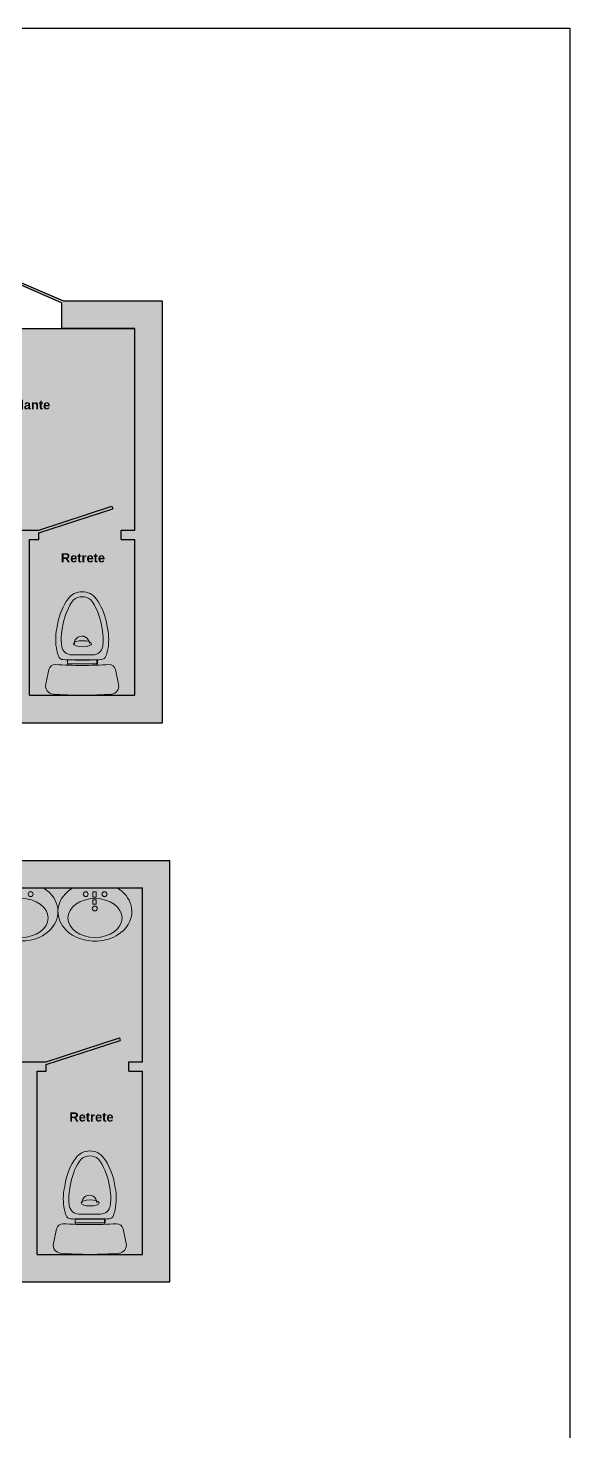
# Model space of a CAD drawing. Header units: millimetres. Extents: x 145 to 60311, y -8355 to 8851.
# Drawn here: x 380.69 to 383.06, y 468.91 to 475.04 of the extents above; entities that cross this region are included whole.
import ezdxf

# ---------------------------------------------------------------- set-up
doc = ezdxf.new("R2010")
doc.units = ezdxf.units.MM
doc.layers.add('WC', color=7, linetype='Continuous')

msp = doc.modelspace()

# ---------------------------------------------------------------- hatches: boundary and pattern name
for color, points in [(0, [(381.2779963251378, 473.8442139871149), (380.8478319920978, 473.8442139871149), (380.643854766553, 473.9319015382061), (380.6379963251384, 473.9242641294295), (380.8379963251355, 473.837322018444), (380.8379963251355, 473.7242139871159), (381.1579963251352, 473.7242139871159), (381.1579963251352, 472.8442139871149), (381.0979963251375, 472.8442139871149), (381.0979963251375, 472.8042139871141), (381.1579963251352, 472.8042139871141), (381.1579963251352, 472.1242139871138), (380.697996325136, 472.1242139871138), (380.697996325136, 472.8042139871141), (380.7379963251369, 472.8042139871141), (380.7379963251369, 472.8328089274146), (381.0612058773404, 472.9373374810602), (381.0574743075267, 472.9487425407606), (380.7379963251369, 472.8442139871149), (380.6179963251416, 472.8442139871149), (380.6179963251343, 472.8042139871141), (380.6579963251352, 472.8042139871141), (380.6579963251352, 472.1242139871138), (380.2379963251369, 472.1242139871138), (380.2379963251369, 472.8042139871141), (380.2979963251419, 472.8042139871141), (380.2979963251419, 472.8328089274146), (380.6212058773381, 472.9373374810602), (380.6174743075244, 472.9487425407606), (380.2979963251419, 472.8442139871149), (380.197996325136, 472.8442139871149), (380.197996325136, 472.6042139871133), (380.1379963251384, 472.6042139871133), (380.1379963251384, 472.5642139871161), (380.197996325136, 472.5642139871161), (380.197996325136, 472.1242139871138), (379.7779963251378, 472.1242139871138), (379.7779963251378, 472.5642139871161), (379.8179963251387, 472.5642139871161), (379.8179963251387, 472.5929374551415), (380.1403471677986, 472.708750599646), (380.1362435320189, 472.7200271316178), (379.8179963251387, 472.6042139871133), (379.697996325136, 472.6042139871133), (379.697996325136, 472.5642139871161), (379.7379963251369, 472.5642139871161), (379.7379963251369, 472.1242139871138), (379.3379963251355, 472.1242139871138), (379.3379963251355, 472.5642139871161), (379.3779963251363, 472.5642139871161), (379.3779963251363, 472.5929428444579), (379.6990683328258, 472.7087559889624), (379.6949499176917, 472.7200271316178), (379.3779963251363, 472.6042139871133), (379.2579963251337, 472.6042139871133), (379.2579963251337, 472.5642139871161), (379.2979963251419, 472.5642139871161), (379.2979963251419, 472.1242139871138), (378.8979963251404, 472.1242139871138), (378.8979963251404, 472.5642139871161), (378.9379963251413, 472.5642139871161), (378.9379963251413, 472.5929265254381), (379.2629840149893, 472.708739669939), (379.2589105387233, 472.7200271316178), (378.9379963251413, 472.6042139871133), (378.8179963251387, 472.6042139871133), (378.8179963251387, 472.5642139871161), (378.8579963251395, 472.5642139871161), (378.8579963251395, 472.1242139871138), (378.4379963251413, 472.1242139871138), (378.4379963251413, 472.5642139871161), (378.497996325139, 472.5642139871161), (378.497996325139, 472.5929318135895), (378.8217008805586, 472.7087449580977), (378.8176127806801, 472.7200271316178), (378.497996325139, 472.6042139871133), (378.4379963251413, 472.6042139871133), (378.4379963251413, 473.7242139871159), (380.3979963251404, 473.7242139871159), (380.3979963251404, 473.837322018444), (380.5979963251375, 473.9242641294295), (380.5921583630698, 473.9318748401201), (380.3888929243622, 473.8442139871149), (378.3179963251387, 473.8442139871149), (378.3179963251387, 472.0042139871148), (381.2779963251378, 472.0042139871148)]), (41, [(381.1579963251352, 473.7242139871159), (380.8379963251355, 473.7242139871159), (380.3979963251404, 473.7242139871159), (378.4379963251413, 473.7242139871159), (378.4379963251413, 473.0042139871148), (380.2756299428875, 473.0042139871148, -0.4206830505977614), (380.3818445686629, 472.8716479140348), (380.6174743075244, 472.9487425407606), (380.6212058773381, 472.9373374810602), (380.3796590949714, 472.8592193201766, -0.033016839272278), (380.3751289171996, 472.8442139871149), (380.3332615623367, 472.8442139871149), (380.2979963251419, 472.8328089274146), (380.2979963251419, 472.8042139871141), (380.2379963251369, 472.8042139871141), (380.2379963251369, 472.1242139871138), (380.6579963251352, 472.1242139871138), (380.6579963251352, 472.8042139871141), (380.6179963251416, 472.8042139871141), (380.6179963251416, 472.8442139871149), (380.7379963251369, 472.8442139871149), (381.0574743075267, 472.9487425407606), (381.0612058773404, 472.9373374810602), (380.7379963251369, 472.8328089274146), (380.7379963251369, 472.8042139871141), (380.697996325136, 472.8042139871141), (380.697996325136, 472.1242139871138), (381.1579963251352, 472.1242139871138), (381.1579963251352, 472.8042139871141), (381.0979963251375, 472.8042139871141), (381.0979963251375, 472.8442139871149), (381.1579963251352, 472.8442139871149)]), (0, [(379.551043429703, 471.3964157249429), (379.7510434297001, 471.4833578359285), (379.7452054676396, 471.4909685466228), (379.5419400289247, 471.4033076936139), (378.3510434296986, 471.4033076936139), (378.3510434296986, 469.5633076936138), (381.3110434296977, 469.5633076936138), (381.3110434296977, 471.4033076936139), (380.1208790966557, 471.4033076936139), (379.9169018711109, 471.4909952447051), (379.9110434297036, 471.4833578359285), (380.1110434297007, 471.3964157249429), (380.1110434297007, 471.2833076936149), (381.1910434297024, 471.2833076936149), (381.1910434297024, 470.5233076936129), (381.1310434296975, 470.5233076936129), (381.1310434296975, 470.4833076936156), (381.1910434297024, 470.4833076936156), (381.1910434297024, 469.6833076936164), (380.731043429696, 469.6833076936164), (380.731043429696, 470.4833076936156), (380.7710434296969, 470.4833076936156), (380.7710434296969, 470.5119026339162), (381.0942529819004, 470.6164311875618), (381.0905214120867, 470.6278362472622), (380.7710434296969, 470.5233076936129), (380.6510434297015, 470.5233076936129), (380.6510434297015, 470.4833076936156), (380.6910434297024, 470.4833076936156), (380.6910434297024, 469.6833076936164), (380.2710434296969, 469.6833076936164), (380.2710434296969, 470.4833076936156), (380.3310434297018, 470.4833076936156), (380.3310434297018, 470.5119026339162), (380.654252981898, 470.6164311875618), (380.6505214120843, 470.6278362472622), (380.3310434297018, 470.5233076936129), (380.1710434296983, 470.5233076936129), (380.1710434296983, 470.4833076936156), (380.231043429696, 470.4833076936156), (380.231043429696, 469.6833076936164), (379.8110434296977, 469.6833076936164), (379.8110434296977, 470.1233076936151), (380.0110023418674, 470.1233076936151), (380.0110023418674, 470.1633076936159), (379.7710434296969, 470.1633076936159), (379.7710434296969, 469.6833076936164), (379.3710434296954, 469.6833076936164), (379.3710434296954, 470.1233076936151), (379.5710434296998, 470.1233076936151), (379.5710434296998, 470.1633076936159), (379.3310434297018, 470.1633076936159), (379.3310434297018, 469.6833076936164), (378.9310434297004, 469.6833076936164), (378.9310434297004, 470.1233076936151), (379.1310434296975, 470.1233076936151), (379.1310434296975, 470.1633076936159), (378.8910434296995, 470.1633076936159), (378.8910434296995, 469.6833076936164), (378.4710434297012, 469.6833076936164), (378.4710434297012, 470.1233076936151), (378.6710434296983, 470.1233076936151), (378.6710434296983, 470.1633076936159), (378.4710434297012, 470.1633076936123), (378.4710434297012, 470.4833076936156), (378.5310434296989, 470.4833076936156), (378.5310434296989, 470.5119026339162), (378.5663086668937, 470.5233076936129), (378.5310434296989, 470.5233076936129), (378.4710434297012, 470.5233076936129), (378.4710434297012, 471.2833076936149), (379.551043429703, 471.2833076936149)])]:
    msp.add_hatch(color=color).paths.add_polyline_path(points)
h = msp.add_hatch(color=253)
h.paths.add_polyline_path([(380.8452292208676, 472.4368348912722), (380.8409699133481, 472.4145958635672, 0.049304136055092), (380.8363353439054, 472.3677103115115, 0.0319488046542681), (380.8382868713597, 472.3372000076488, 0.3799726772798302), (380.8815079934211, 472.3002675114549), (380.92790554979, 472.3002675114549), (380.9743031061589, 472.3002675114549, 0.3799726772982292), (381.0175242282276, 472.3372000076524, 0.0319488046523045), (381.0194757556746, 472.3677103115115, 0.0493041360546329), (381.0148411862392, 472.4145958635636), (381.010581878727, 472.4368348912649, 0.109982388236735), (380.9661637093959, 472.5404194426192, 0.3577912466524157), (380.8896473901914, 472.5404194426192, 0.1099823882307956)], flags=0)
edge = h.paths.add_edge_path(flags=0)
edge.add_ellipse((380.9293204652713, 472.3486377352274), major_axis=(-0.03918643731994962, 0), ratio=0.3379209573354606, start_angle=-25.439734442837107, end_angle=222.9054736536354, ccw=False)
edge.add_arc((380.9263202972797, 472.34940751252), 0.03275800245777401, 14.578150970229615, 171.3646869497627, ccw=False)
h.paths.add_polyline_path([(380.8122178195408, 472.3677103115115, 0.0510973257954613), (380.8171938501619, 472.3191457492612, 0.0432849755225251), (380.8245606391938, 472.2945245725969, 0.3194579294517637), (380.8449853239727, 472.2794333529091, 0.0028473796993715), (380.8640097310636, 472.2785991477431), (380.8640097310636, 472.2790504012228), (380.9946311994718, 472.2790504012228), (380.9946311994718, 472.2787094914529, 0.0026335909125677), (381.0122262333753, 472.2795033432449, 0.3019041469404211), (381.0312504603935, 472.2945245725932, 0.0432849755257124), (381.0386172494254, 472.3191457492612, 0.0510973257951103), (381.0435932800465, 472.3677103115115, 0.0493041360587912), (381.0389587106038, 472.4145958635672), (381.0338775871132, 472.4411258207692, 0.1099823882631398), (380.9894594177822, 472.544710372149, 0.2445672543268853), (380.92790554979, 472.5755681132905, 0.2445672543386579), (380.8663516818051, 472.5447103721453, 0.1099823882308223), (380.8219335124813, 472.4411258207983), (380.8168523889835, 472.4145958635672, 0.0493041360588103)])
h.paths.add_polyline_path([(380.8409699133481, 472.4145958635636), (380.8452292208603, 472.4368348912649, -0.109982388236735), (380.8896473901914, 472.5404194426192, -0.3577912466524157), (380.9661637093959, 472.5404194426192, -0.1099823882324461), (381.010581878727, 472.4368348912685), (381.0148411862392, 472.4145958635636, -0.0493041360546566), (381.0194757556746, 472.3677103115115, -0.0319488046547479), (381.0175242282276, 472.3372000076488, -0.3799726772827523), (380.9743031061589, 472.3002675114549), (380.92790554979, 472.3002675114549), (380.8815079934211, 472.3002675114549, -0.3799726772798302), (380.8382868713597, 472.3372000076488, -0.0319488046542681), (380.8363353439054, 472.3677103115115, -0.0493041360544877)], flags=16)
h.paths.add_polyline_path([(380.9279963251392, 472.1242139871138, 0.0190817546377683), (381.0554728822826, 472.1290807119258, 0.4536746179474084), (381.0868500687357, 472.1716969028857), (381.0736138131761, 472.2359390937636, 0.335581522356478), (381.0452351649583, 472.2581691905361, -0.0175463273709266), (380.9279963251392, 472.2540537013592, -0.0175463273709198), (380.8107574853202, 472.2581691905361, 0.3355815223567323), (380.7823788370952, 472.2359390937636), (380.7691425815428, 472.1716969028857, 0.4536746179544404), (380.8005197679959, 472.1290807119258, 0.0190817546376454)])
h.paths.add_polyline_path([(380.9924955133465, 472.2616535655761), (380.9924955133465, 472.2786257702173, -0.0096604957949706), (380.9279055496008, 472.2773841029702, -0.0095566178808069), (380.8640097310636, 472.2785991477431), (380.8640097310636, 472.2616535655761)])
h.paths.add_polyline_path([(380.9924955133465, 472.2552982554407), (380.9924955133465, 472.2616535655761), (380.863497136932, 472.2616535655761), (380.863497136932, 472.2552982554407, 0.0096469296248816), (380.9279963251392, 472.2540537013592, 0.009646929624882)])
h = msp.add_hatch(color=41)
h.dxf.hatch_style = 2
h.paths.add_polyline_path([(379.7305214120861, 470.6278362472622), (379.7342529818998, 470.6164311875618), (379.4463086668984, 470.5233076936129), (379.8510434296986, 470.5233076936129), (380.1705214120884, 470.6278362472622), (380.1742529818948, 470.6164311875618), (379.8863086668935, 470.5233076936129), (380.3310434297018, 470.5233076936129), (380.6505214120843, 470.6278362472622), (380.654252981898, 470.6164311875618), (380.3310434297018, 470.5119026339162), (380.3310434297018, 470.4833076936156), (380.2710434296969, 470.4833076936156), (380.2710434296969, 469.6833076936164), (380.6910434297024, 469.6833076936164), (380.6910434297024, 470.4833076936156), (380.6510434297015, 470.4833076936156), (380.6510434297015, 470.5233076936129), (380.7710434296969, 470.5233076936129), (381.0905214120867, 470.6278362472622), (381.0942529819004, 470.6164311875618), (380.7710434296969, 470.5119026339162), (380.7710434296969, 470.4833076936156), (380.731043429696, 470.4833076936156), (380.731043429696, 469.6833076936164), (381.1910434297024, 469.6833076936164), (381.1910434297024, 470.4833076936156), (381.1310434296975, 470.4833076936156), (381.1310434296975, 470.5233076936129), (381.1910434297024, 470.5233076936129), (381.1910434297024, 471.2833076936149), (380.1110434297007, 471.2833076936149), (379.551043429703, 471.2833076936149), (378.4710434297012, 471.2833076936149), (378.4710434297012, 470.5233076936129), (378.5310434296989, 470.5233076936129), (378.8505214120814, 470.6278362472622), (378.8542529818951, 470.6164311875618), (378.5663086668937, 470.5233076936129), (378.9710434297012, 470.5233076936129), (379.2905214120838, 470.6278362472622), (379.2942529818974, 470.6164311875618), (379.0063086668961, 470.5233076936129), (379.4110434297036, 470.5233076936129)])
h = msp.add_hatch(color=253)
edge = h.paths.add_edge_path()
edge.add_spline(control_points=[(380.5646664542146, 471.2833076936149), (380.5554869973785, 471.2779305287913), (380.5469038329975, 471.2716914886587), (380.5162898398048, 471.2437491582059), (380.5006467804487, 471.2144117584539), (380.4985070725961, 471.1521239769972), (380.5122781347163, 471.1216583436617), (380.5678376291689, 471.0654093394332), (380.6194710996933, 471.0490704875156), (380.7036611060103, 471.0526886774023), (380.7371127993465, 471.0625210779617), (380.791782856817, 471.0986581844481), (380.8132456809617, 471.1258898563574), (380.8267433729343, 471.1899041348297), (380.8170487132011, 471.2243981673637), (380.7858402851271, 471.263184668911), (380.7723005078587, 471.2744193085164), (380.7571222500846, 471.2833076936367)], knot_values=[5.391687884495953, 5.391687884495953, 5.391687884495953, 5.391687884495953, 5.611618814430226, 5.611618814430226, 6.258107112948303, 6.258107112948303, 6.904595411466378, 6.904595411466378, 7.913003169215101, 7.913003169215101, 8.59293771587199, 8.59293771587199, 9.272872262528876, 9.272872262528876, 9.952806809185766, 9.952806809185766, 10.31610371212888, 10.31610371212888, 10.31610371212888, 10.31610371212888], weights=[1, 1, 1, 1, 1, 1, 1, 1, 1, 1, 1, 1, 1, 1, 1, 1, 1, 1], degree=3, periodic=0)
edge.add_line((380.7571222500846, 471.2833076936367), (380.5646664542073, 471.2833076936149))
edge = h.paths.add_edge_path(flags=16)
edge.add_ellipse((380.6612404039406, 471.1518782291387), major_axis=(-0.1180489581447546, 2.273736000000001e-13), ratio=0.7207207179931079, start_angle=-7.958078640513122e-13, end_angle=360, ccw=False)
h.paths.add_polyline_path([(380.6920820242813, 471.2559857679917, -1), (380.7133521055366, 471.2559857679917, -1)], flags=16)
h.paths.add_polyline_path([(380.6708119410832, 471.1933087813813, -1), (380.6495418598279, 471.1933087813813, -1)], flags=0)
h.paths.add_polyline_path([(380.6665579252222, 471.2124305734469), (380.6516688667907, 471.2124305734469), (380.6516688667907, 471.2315523655197), (380.6665579252222, 471.2315523655197)], flags=0)
h.paths.add_polyline_path([(380.6665579252222, 471.2421755842552), (380.6516688667907, 471.2421755842552), (380.6516688667907, 471.2655466640244), (380.6665579252222, 471.2655466640244)], flags=16)
h.paths.add_polyline_path([(380.6101922067901, 471.2559857679917, -1), (380.6314622880454, 471.2559857679917, -1)], flags=16)
h = msp.add_hatch(color=253)
h.paths.add_polyline_path([(380.7133521055366, 471.2559857679917, 1), (380.6920820242813, 471.2559857679917, 1)])
h.paths.add_polyline_path([(380.6516688667907, 471.2655466640244), (380.6516688667907, 471.2421755842552), (380.6665579252222, 471.2421755842552), (380.6665579252222, 471.2655466640244)])
h.paths.add_polyline_path([(380.6101922067901, 471.2559857679917, 1), (380.6314622880454, 471.2559857679917, 1)])
h = msp.add_hatch(color=253)
edge = h.paths.add_edge_path()
edge.add_spline(control_points=[(380.8872312492895, 471.2831194777245), (380.8780517924533, 471.2777423128973), (380.8694686280724, 471.2715032727683), (380.8388546348724, 471.2435609423155), (380.8232115755236, 471.2142235425636), (380.821071867671, 471.1519357611032), (380.8348429297912, 471.1214701277677), (380.8904024242438, 471.0652211235429), (380.9420358947682, 471.0488822716252), (381.0262259010779, 471.052500461512), (381.0596775944214, 471.0623328620713), (381.1143476518846, 471.0984699685578), (381.1358104760366, 471.1257016404634), (381.1493081680092, 471.1897159189393), (381.1396135082759, 471.2242099514697), (381.1084050802019, 471.2629964530206), (381.0948653029336, 471.274231092626), (381.0796870451595, 471.2831194777464)], knot_values=[5.391687884495953, 5.391687884495953, 5.391687884495953, 5.391687884495953, 5.611618814430226, 5.611618814430226, 6.258107112948303, 6.258107112948303, 6.904595411466378, 6.904595411466378, 7.913003169215101, 7.913003169215101, 8.59293771587199, 8.59293771587199, 9.272872262528876, 9.272872262528876, 9.952806809185766, 9.952806809185766, 10.31610371212888, 10.31610371212888, 10.31610371212888, 10.31610371212888], weights=[1, 1, 1, 1, 1, 1, 1, 1, 1, 1, 1, 1, 1, 1, 1, 1, 1, 1], degree=3, periodic=0)
edge.add_line((381.0796870451595, 471.2831194777464), (380.8872312492822, 471.2831194777245))
h.paths.add_polyline_path([(381.0146468193561, 471.2557975520976, -1), (381.0359169006115, 471.2557975520976, -1)], flags=0)
edge = h.paths.add_edge_path(flags=16)
edge.add_ellipse((380.9838051990155, 471.1516900132483), major_axis=(-0.1180489581445727, 2.273736000000002e-13), ratio=0.7207207179942186, start_angle=-7.958078640513122e-13, end_angle=360, ccw=False)
h.paths.add_polyline_path([(380.9891227202897, 471.2419873683612), (380.9742336618656, 471.2419873683612), (380.9742336618656, 471.2653584481341), (380.9891227202897, 471.2653584481341)], flags=16)
h.paths.add_polyline_path([(380.9891227202897, 471.2313641496294), (380.9891227202897, 471.2122423575565), (380.9742336618656, 471.2122423575565), (380.9742336618656, 471.2313641496257)], flags=0)
h.paths.add_polyline_path([(380.9933767361581, 471.1931205654873, -1), (380.9721066548955, 471.1931205654873, -1)], flags=0)
h.paths.add_polyline_path([(380.932757001865, 471.2557975520976, -1), (380.9540270831203, 471.2557975520976, -1)], flags=16)
edge = h.paths.add_edge_path(flags=0)
edge.add_ellipse((380.9838051990155, 471.1516900132483), major_axis=(-0.1180489581445727, 2.273736000000002e-13), ratio=0.7207207179942186, start_angle=-7.958078640513122e-13, end_angle=360, ccw=False)
h.paths.add_polyline_path([(381.0146468193561, 471.2557975520976, 1), (381.0359169006115, 471.2557975520976, 1)], flags=16)
h.paths.add_polyline_path([(380.9891227202897, 471.2653584481341), (380.9742336618656, 471.2653584481341), (380.9742336618656, 471.2419873683612), (380.9891227202897, 471.2419873683612)], flags=0)
h.paths.add_polyline_path([(380.9540270831203, 471.2557975520976, 1), (380.932757001865, 471.2557975520976, 1)], flags=0)
h = msp.add_hatch(color=253)
edge = h.paths.add_edge_path()
edge.add_ellipse((380.6612404039406, 471.1518782291387), major_axis=(-0.1180489581447546, 2.273736000000001e-13), ratio=0.7207207179931079, start_angle=-7.958078640513122e-13, end_angle=360, ccw=False)
h.paths.add_polyline_path([(380.6495418598279, 471.1933087813813, -1), (380.6708119410832, 471.1933087813813, -1)], flags=16)
h.paths.add_polyline_path([(380.6665579252222, 471.2124305734469), (380.6516688667907, 471.2124305734469), (380.6516688667907, 471.2315523655197), (380.6665579252222, 471.2315523655197)], flags=16)
h = msp.add_hatch(color=253)
h.paths.add_polyline_path([(380.8782763254276, 469.9959285977711), (380.874017017908, 469.9736895700662, 0.049304136055092), (380.8693824484726, 469.9268040180104, 0.0319488046542681), (380.8713339759197, 469.8962937141478, 0.3799726772798302), (380.9145550979811, 469.8593612179538), (380.96095265435, 469.8593612179538), (381.0073502107261, 469.8593612179538, 0.3799726772982292), (381.0505713327875, 469.8962937141514, 0.0319488046523045), (381.0525228602419, 469.9268040180104, 0.0493041360546329), (381.0478882907992, 469.9736895700626), (381.0436289832869, 469.9959285977675, 0.109982388236735), (380.9992108139559, 470.0995131491181, 0.3577912466524157), (380.9226944947513, 470.0995131491181, 0.1099823882307956)], flags=0)
edge = h.paths.add_edge_path(flags=0)
edge.add_ellipse((380.9623675698313, 469.90773144173), major_axis=(-0.03918643731976772, 0), ratio=0.3379209573370292, start_angle=-25.439734442833696, end_angle=222.9054736536386, ccw=False)
edge.add_arc((380.9593674018397, 469.9085012190189), 0.03275800245777401, 14.578150970229615, 171.3646869497627, ccw=False)
h.paths.add_polyline_path([(380.8452649241081, 469.9268040180104, 0.0510973257954613), (380.8502409547218, 469.8782394557638, 0.0432849755225251), (380.8576077437538, 469.8536182790958, 0.3194579294517637), (380.8780324285253, 469.8385270594081, 0.0028473796993715), (380.8970568356235, 469.8376928542421), (380.8970568356235, 469.8381441077217), (381.027678304039, 469.8381441077217), (381.027678304039, 469.8378031979519, 0.0026335909125677), (381.0452733379352, 469.8385970497438, 0.3019041469404211), (381.0642975649534, 469.8536182790958, 0.0432849755257124), (381.0716643539854, 469.8782394557638, 0.0510973257951103), (381.0766403846064, 469.9268040180104, 0.0493041360587912), (381.0720058151637, 469.9736895700698), (381.0669246916732, 470.0002195272682, 0.1099823882631398), (381.0225065223422, 470.103804078648, 0.2445672543268853), (380.96095265435, 470.1346618197895, 0.2445672543386579), (380.8993987863651, 470.1038040786443, 0.1099823882308223), (380.8549806170413, 470.0002195272973), (380.8498994935435, 469.9736895700698, 0.0493041360588103)])
h.paths.add_polyline_path([(380.874017017908, 469.9736895700626), (380.8782763254276, 469.9959285977675, -0.109982388236735), (380.9226944947513, 470.0995131491181, -0.3577912466524157), (380.9992108139559, 470.0995131491181, -0.1099823882324461), (381.0436289832796, 469.9959285977675), (381.0478882907992, 469.9736895700626, -0.0493041360546566), (381.0525228602419, 469.9268040180104, -0.0319488046547479), (381.0505713327875, 469.8962937141478, -0.3799726772827523), (381.0073502107261, 469.8593612179538), (380.96095265435, 469.8593612179538), (380.9145550979811, 469.8593612179538, -0.3799726772798302), (380.8713339759197, 469.8962937141478, -0.0319488046542681), (380.8693824484726, 469.9268040180104, -0.0493041360544877)], flags=16)
h.paths.add_polyline_path([(380.9610434296992, 469.6833076936164, 0.0190817546377683), (381.0885199868426, 469.6881744184248, 0.4536746179474084), (381.1198971732956, 469.7307906093847), (381.106660917736, 469.7950328002626, 0.335581522356478), (381.0782822695182, 469.8172628970387, -0.0175463273709266), (380.9610434296992, 469.8131474078582, -0.0175463273709198), (380.8438045898802, 469.8172628970387, 0.3355815223567323), (380.8154259416624, 469.7950328002626), (380.8021896861028, 469.7307906093847, 0.4536746179544404), (380.8335668725558, 469.6881744184248, 0.0190817546376454)])
h.paths.add_polyline_path([(381.0255426179065, 469.8207472720751), (381.0255426179065, 469.8377194767199, -0.0096604957949706), (380.9609526541608, 469.8364778094692, -0.0095566178808069), (380.8970568356235, 469.8376928542421), (380.8970568356235, 469.8207472720751)])
h.paths.add_polyline_path([(381.0255426179065, 469.8143919619397), (381.0255426179065, 469.8207472720751), (380.8965442414919, 469.8207472720751), (380.8965442414919, 469.8143919619397, 0.0096469296248816), (380.9610434296992, 469.8131474078582, 0.009646929624882)])

# ---------------------------------------------------------------- linework, layer by layer
at = {"color": 0}
for p, q in [((380.8379963251355, 473.837322018444), (380.6379963251384, 473.9242641294295)), ((380.8478319920978, 473.8442139871149), (380.643854766553, 473.9319015382061)), ((380.8379963251355, 473.837322018444), (380.8379963251355, 473.7242139871159)), ((381.2779963251378, 473.8442139871149), (380.8478319920978, 473.8442139871149)), ((381.2779963251378, 473.8442139871149), (380.8478319920978, 473.8442139871149)), ((381.2779963251378, 472.0042139871148), (381.2779963251378, 473.8442139871149)), ((380.3979963251404, 473.7242139871159), (380.8379963251355, 473.7242139871159)), ((380.8379963251355, 473.7242139871159), (381.1579963251352, 473.7242139871159)), ((381.1579963251352, 473.7242139871159), (380.8379963251355, 473.7242139871159)), ((381.1579963251352, 472.8442139871149), (381.1579963251352, 473.7242139871159)), ((380.7379963251369, 472.8442139871149), (381.0574743075267, 472.9487425407606)), ((380.7379963251369, 472.8328089274146), (381.0612058773404, 472.9373374810639)), ((381.0574743075267, 472.9487425407606), (381.0612058773404, 472.9373374810639)), ((380.6179963251416, 472.8442139871149), (380.7379963251369, 472.8442139871149)), ((381.0979963251375, 472.8042139871141), (381.0979963251375, 472.8442139871149)), ((381.0979963251375, 472.8442139871149), (381.1579963251352, 472.8442139871149)), ((380.697996325136, 472.1242139871138), (380.697996325136, 472.8042139871141)), ((380.697996325136, 472.8042139871141), (380.7379963251369, 472.8042139871141)), ((380.7379963251369, 472.8042139871141), (380.7379963251369, 472.8328089274146)), ((381.0979963251375, 472.8042139871141), (381.1579963251352, 472.8042139871141)), ((381.1579963251352, 472.1242139871138), (381.1579963251352, 472.8042139871141)), ((380.697996325136, 472.1242139871138), (381.1579963251352, 472.1242139871138)), ((378.3179963251387, 472.0042139871148), (381.2779963251378, 472.0042139871148)), ((380.1208790966557, 471.4033076936139), (381.3110434296977, 471.4033076936139)), ((381.3110434296977, 469.5633076936138), (381.3110434296977, 471.4033076936139)), ((380.1110434297007, 471.2833076936149), (381.1910434297024, 471.2833076936149)), ((381.1910434297024, 470.5233076936129), (381.1910434297024, 471.2833076936149)), ((380.7710434296969, 470.5233076936129), (381.0905214120867, 470.6278362472622)), ((380.7710434296969, 470.5119026339162), (381.0942529819004, 470.6164311875618)), ((381.0905214120867, 470.6278362472622), (381.0942529819004, 470.6164311875618)), ((380.6510434297015, 470.5233076936129), (380.7710434296969, 470.5233076936129)), ((380.7710434296969, 470.4833076936156), (380.7710434296969, 470.5119026339162)), ((381.1310434296975, 470.5233076936129), (381.1910434297024, 470.5233076936129)), ((381.1310434296975, 470.4833076936156), (381.1310434296975, 470.5233076936129)), ((380.731043429696, 470.4833076936156), (380.7710434296969, 470.4833076936156)), ((380.731043429696, 469.6833076936164), (380.731043429696, 470.4833076936156)), ((381.1310434296975, 470.4833076936156), (381.1910434297024, 470.4833076936156)), ((381.1910434297024, 469.6833076936164), (381.1910434297024, 470.4833076936156)), ((380.731043429696, 469.6833076936164), (381.1910434297024, 469.6833076936164)), ((378.3510434296986, 469.5633076936138), (381.3110434296977, 469.5633076936138))]:
    msp.add_line(p, q, dxfattribs=at)
msp.add_lwpolyline([(364.0500576083796, 475.0362818239664), (383.0573816175747, 475.0362818239664), (383.0573816175747, 462.3645991688099), (364.0500576083796, 462.3645991688099)], close=True)
at = {"layer": 'WC', "color": 212, "lineweight": 18}
for p, q in [((380.8168523889835, 472.4145958635636), (380.8219335124813, 472.4411258207983)), ((381.033877587106, 472.4411258207983), (381.0389587106038, 472.4145958635636)), ((380.863497136932, 472.2552982554407), (380.863497136932, 472.2786028195369)), ((380.9924955133465, 472.2552982554407), (380.9924955133465, 472.2786028195369)), ((380.8498994935435, 469.9736895700626), (380.8549806170413, 470.0002195272973)), ((381.0669246916659, 470.0002195272973), (381.0720058151637, 469.9736895700626)), ((380.8965442414919, 469.8143919619397), (380.8965442414919, 469.8376965260359)), ((381.0255426179065, 469.8143919619397), (381.0255426179065, 469.8376965260359))]:
    msp.add_line(p, q, dxfattribs=at)
for points in [[(380.9661637093959, 472.5404194426192, 0.3577912466524158), (380.8896473901914, 472.5404194426192, 0.1099823882341056), (380.8452292208676, 472.4368348912685), (380.8409699133481, 472.4145958635636, 0.0493041360545353), (380.8363353439054, 472.3677103115115, 0.0319488046544122), (380.8382868713597, 472.3372000076488, 0.3799726772801196), (380.8815079934211, 472.3002675114549), (380.92790554979, 472.3002675114549), (380.9743031061662, 472.3002675114549, 0.3799726772801196), (381.0175242282276, 472.3372000076488, 0.0319488046544122), (381.0194757556746, 472.3677103115115, 0.0493041360545353), (381.0148411862392, 472.4145958635636), (381.010581878727, 472.4368348912685, 0.1099823882341056)], [(380.8005197679959, 472.1290807119258, 0.0190817546376522), (380.9279963251392, 472.1242139871138, 0.0190817546376522), (381.0554728822826, 472.1290807119258, 0.4536746179535499), (381.0868500687357, 472.1716969028857), (381.0736138131761, 472.2359390937636, 0.3355815223560603), (381.0452351649583, 472.2581691905361, -0.0175463273709334), (380.9279963251392, 472.2540537013592, -0.0175463273709334), (380.8107574853202, 472.2581691905361, 0.3355815223560604), (380.7823788370952, 472.2359390937636), (380.7691425815428, 472.1716969028857, 0.4536746179535498)], [(380.9992108139559, 470.0995131491181, 0.3577912466524158), (380.9226944947513, 470.0995131491181, 0.1099823882341056), (380.8782763254276, 469.9959285977675), (380.874017017908, 469.9736895700626, 0.0493041360545353), (380.8693824484726, 469.9268040180104, 0.0319488046544122), (380.8713339759197, 469.8962937141478, 0.3799726772801196), (380.9145550979811, 469.8593612179538), (380.96095265435, 469.8593612179538), (381.0073502107261, 469.8593612179538, 0.3799726772801196), (381.0505713327875, 469.8962937141478, 0.0319488046544122), (381.0525228602419, 469.9268040180104, 0.0493041360545353), (381.0478882907992, 469.9736895700626), (381.0436289832796, 469.9959285977675, 0.1099823882341056)], [(380.8335668725558, 469.6881744184248, 0.0190817546376522), (380.9610434296992, 469.6833076936164, 0.0190817546376522), (381.0885199868426, 469.6881744184248, 0.4536746179535499), (381.1198971732956, 469.7307906093847), (381.106660917736, 469.7950328002626, 0.3355815223560603), (381.0782822695182, 469.8172628970387, -0.0175463273709334), (380.9610434296992, 469.8131474078582, -0.0175463273709334), (380.8438045898802, 469.8172628970387, 0.3355815223560604), (380.8154259416624, 469.7950328002626), (380.8021896861028, 469.7307906093847, 0.4536746179535498)]]:
    msp.add_lwpolyline(points, format="xyb", close=True, dxfattribs=at)
for points in [[(380.8640097310636, 472.2790504012228), (380.9946311994718, 472.2790504012228), (380.9946311994718, 472.2616535655761), (380.8640097310636, 472.2616535655761)], [(380.9891227202897, 471.2653584481341), (380.9742336618656, 471.2653584481341), (380.9742336618656, 471.2419873683612), (380.9891227202897, 471.2419873683612)], [(380.9891227202897, 471.2313641496257), (380.9742336618656, 471.2313641496257), (380.9742336618656, 471.2122423575565), (380.9891227202897, 471.2122423575565)], [(380.8970568356235, 469.8381441077217), (381.027678304039, 469.8381441077217), (381.027678304039, 469.8207472720751), (380.8970568356235, 469.8207472720751)]]:
    msp.add_lwpolyline(points, close=True, dxfattribs=at)
for centre in [(380.7027170649089, 471.2559857679917), (380.9433920424926, 471.2557975520976), (381.0252818599838, 471.2557975520976), (380.9827416955304, 471.1931205654873)]:
    msp.add_circle(centre, 0.01063504063049094, dxfattribs=at)
for centre, radius, start, end in [((381.0767516112755, 472.3931728502757), 0.259290861495798, 144.2372230971261, 169.3424289849955), ((380.9267851235491, 472.5009815501799), 0.07459497805919657, 89.13937759710525, 144.1110090406748), ((380.9290259760382, 472.5009815501799), 0.07459497805919658, 35.88899095932516, 90.86062240289475), ((380.7790594883118, 472.3931728502757), 0.2592908614957884, 10.65757101500457, 35.7627769028739), ((381.0516935954583, 472.3677103115115), 0.2394757759167944, 168.7094671530528, 180), ((380.804117504129, 472.3677103115115), 0.2394757759167944, 0, 11.29053284694724), ((381.0516935954583, 472.3677103115115), 0.2394757759168342, 180, 191.7004684701929), ((380.9263202972797, 472.34940751252), 0.03275800245778338, 0, 181.2189235390717), ((380.804117504129, 472.3677103115115), 0.2394757759168342, 348.2995315298071, 0), ((380.9628147553303, 472.3493036306936), 0.1487109472588797, 191.7004684701929, 201.614465630479), ((380.8453777503455, 472.3013316170436), 0.0219017800781964, 198.1073695446453, 268.9733447224033), ((381.0104333492491, 472.3013316170436), 0.02190178007819638, 274.6954981981324, 341.8926304553547), ((380.892996344257, 472.3493036306936), 0.1487109472588797, 338.385534369521, 348.2995315298071), ((380.9277401657164, 473.9493460677186), 1.671961972925142, 267.1629490676832, 270.0056674812077), ((380.9280709338709, 473.9493460677186), 1.67196197292493, 269.9943325187923, 272.8851025432798), ((381.1097987158355, 469.9522665567747), 0.259290861495798, 144.2372230971261, 169.3424289849955), ((380.959832228109, 470.0600752566788), 0.07459497805919657, 89.13937759710525, 144.1110090406748), ((380.9620730805982, 470.0600752566788), 0.07459497805919658, 35.88899095932516, 90.86062240289475), ((380.8121065928717, 469.9522665567747), 0.2592908614957884, 10.65757101500457, 35.7627769028739), ((381.0847407000183, 469.9268040180104), 0.2394757759167944, 168.7094671530528, 180), ((380.8371646086889, 469.9268040180104), 0.2394757759167944, 0, 11.29053284694724), ((381.0847407000183, 469.9268040180104), 0.2394757759168342, 180, 191.7004684701929), ((380.9593674018397, 469.9085012190189), 0.03275800245778338, 0, 181.2189235390717), ((380.8371646086889, 469.9268040180104), 0.2394757759168342, 348.2995315298071, 0), ((380.9958618598903, 469.9083973371926), 0.1487109472588797, 191.7004684701929, 201.614465630479), ((380.8784248549055, 469.8604253235426), 0.0219017800781964, 198.1073695446453, 268.9733447224033), ((380.9607872702763, 471.5084397742175), 1.671961972925142, 267.1629490676832, 270.0056674812077), ((380.9611180384381, 471.5084397742175), 1.67196197292493, 269.9943325187923, 272.8851025432798), ((381.043480453809, 469.8604253235426), 0.02190178007819638, 274.6954981981324, 341.8926304553547), ((380.9260434488169, 469.9083973371926), 0.1487109472588797, 338.385534369521, 348.2995315298071)]:
    msp.add_arc(centre, radius, start, end, dxfattribs=at)
for centre in [(380.9293204652713, 472.3486377352274), (380.9623675698313, 469.90773144173)]:
    msp.add_ellipse(centre, major_axis=(-0.03918643731985587, 0), ratio=0.3379209573358906, dxfattribs=at)
at = {"layer": 'WC', "color": 212, "lineweight": 18, "extrusion": (0, 0, -1)}
for centre in [(380.6612404039406, 471.1518782291387), (380.9838051990155, 471.1516900132483)]:
    msp.add_ellipse(centre, major_axis=(-0.1180489581446567, 0), ratio=0.7207207179938419, start_param=3.141592653587517, end_param=9.424777960767104, dxfattribs=at)
at = {"layer": 'WC', "color": 212, "lineweight": 18}
for points in [[(380.7571222500846, 471.2833076936367), (380.7723005078587, 471.2744193085164), (380.7858402851271, 471.263184668911), (380.8170487132011, 471.2243981673637), (380.8267433729343, 471.1899041348297), (380.8132456809617, 471.1258898563574), (380.791782856817, 471.0986581844481), (380.7371127993465, 471.0625210779617), (380.7036611060103, 471.0526886774023), (380.6194710996933, 471.0490704875156), (380.5678376291689, 471.0654093394332), (380.5122781347163, 471.1216583436617), (380.4985070725961, 471.1521239769972), (380.5006467804487, 471.2144117584539), (380.5162898398048, 471.2437491582059), (380.5469038329975, 471.2716914886587), (380.5554869973785, 471.2779305287913), (380.5646664542146, 471.2833076936149)], [(381.0796870451595, 471.2831194777464), (381.0948653029336, 471.274231092626), (381.1084050802019, 471.2629964530206), (381.1396135082759, 471.2242099514697), (381.1493081680092, 471.1897159189393), (381.1358104760366, 471.1257016404634), (381.1143476518846, 471.0984699685578), (381.0596775944214, 471.0623328620713), (381.0262259010779, 471.052500461512), (380.9420358947682, 471.0488822716252), (380.8904024242438, 471.0652211235429), (380.8348429297912, 471.1214701277677), (380.821071867671, 471.1519357611032), (380.8232115755236, 471.2142235425636), (380.8388546348724, 471.2435609423155), (380.8694686280724, 471.2715032727683), (380.8780517924533, 471.2777423128973), (380.8872312492895, 471.2831194777245)]]:
    msp.add_open_spline(points, degree=3, knots=[5.391687884495953, 5.391687884495953, 5.391687884495953, 5.391687884495953, 5.754984787439067, 5.754984787439067, 6.434919334095956, 6.434919334095956, 7.114853880752845, 7.114853880752845, 7.794788427409734, 7.794788427409734, 8.803196185158457, 8.803196185158457, 9.449684483676533, 9.449684483676533, 10.09617278219461, 10.09617278219461, 10.31610371212888, 10.31610371212888, 10.31610371212888, 10.31610371212888], dxfattribs=at)

# ---------------------------------------------------------------- texts
at = {"color": 0, "char_height": 0.04000000000000001, "attachment_point": 1}
for s, insert in [('{\\fArial|b0|i0|c0|p34;R\\fArial|b1|i0|c0|p34; - raio de arco circular concordante \\Pno ponto A, com a linha limite \\Pdo volume 2}', (379.8131901041343, 473.4118613927458)), ('{\\fArial|b1|i0|c0|p34;Retrete}', (380.8349878995286, 472.7440888118654)), ('{\\fArial|b1|i0|c0|p34;Retrete}', (380.8721085481811, 470.3031825183643))]:
    msp.add_mtext(s, dxfattribs=dict(at, insert=insert))

doc.saveas('drawing.dxf')
